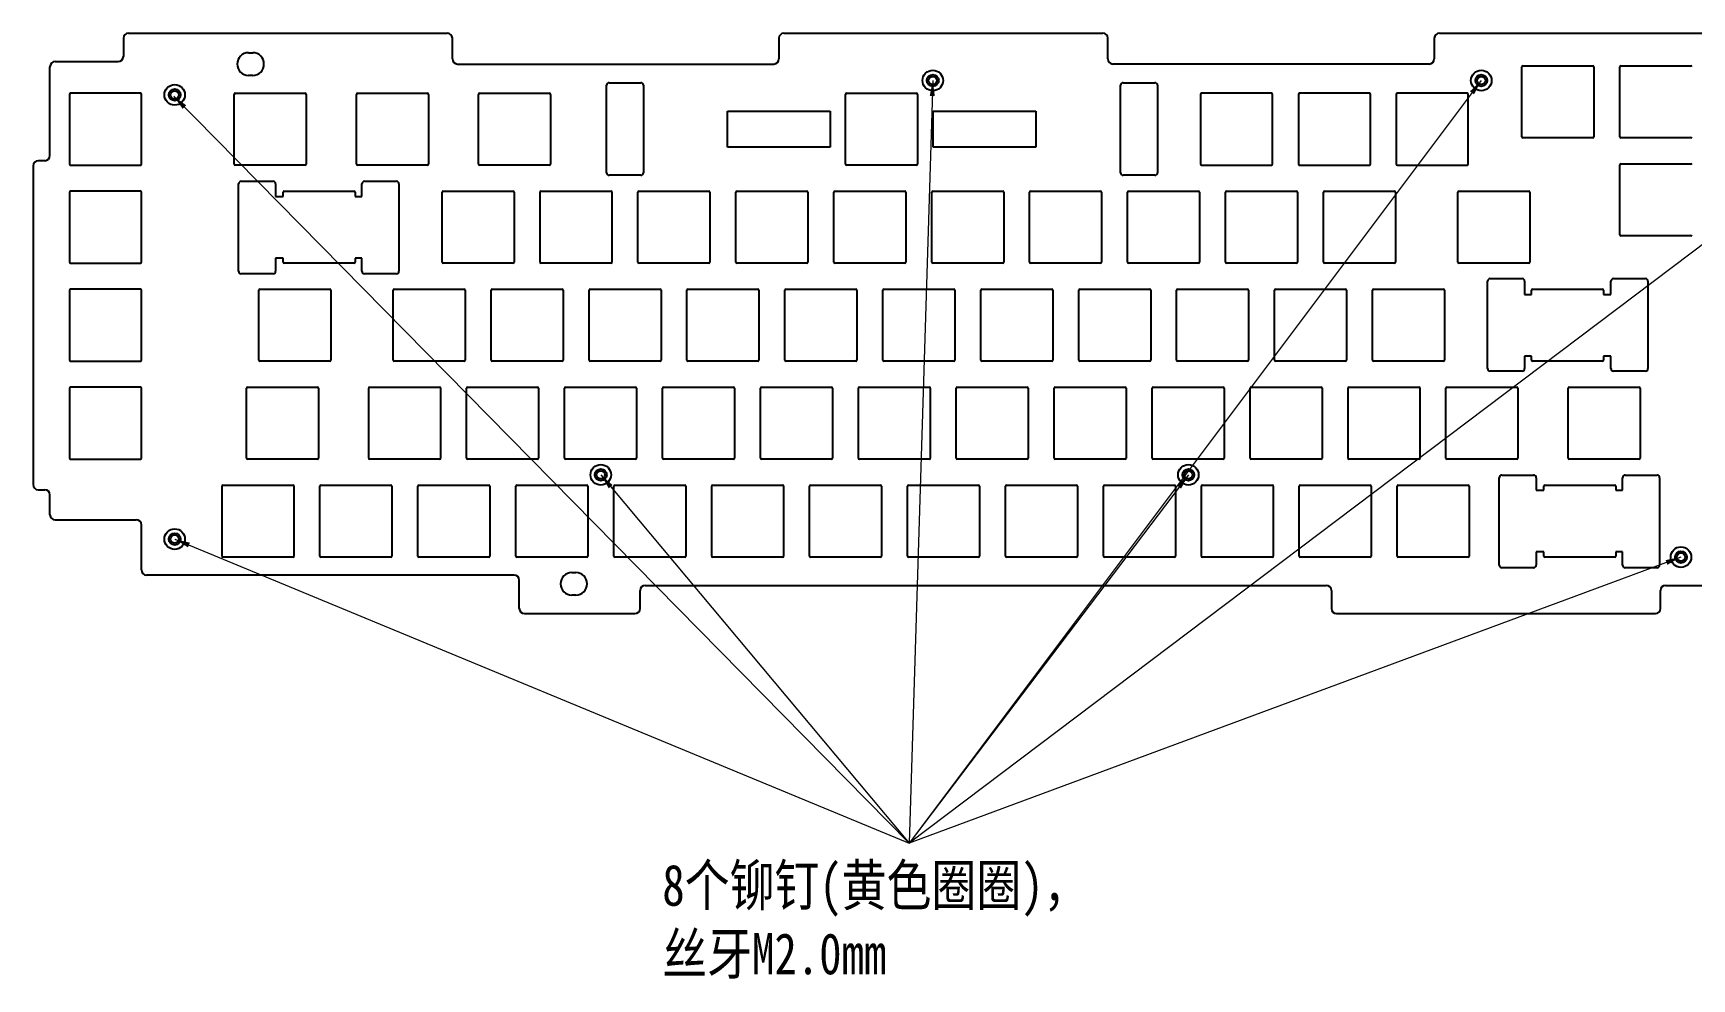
# Model space of a CAD drawing. Header units: inches. Extents: x -2421 to 103, y 702 to 2138.
# Drawn here: x -2405.8 to -2083.1, y 1721.3 to 1905.3 of the extents above; entities that cross this region are included whole.
import ezdxf

# ---------------------------------------------------------------- set-up
doc = ezdxf.new("R2010")
doc.units = ezdxf.units.IN
doc.header["$LTSCALE"] = 1.21
doc.header["$MEASUREMENT"] = 0
doc.layers.get('0').update_dxf_attribs({"linetype": 'CONTINUOUS'})
doc.styles.get("Standard").update_dxf_attribs({"font": 'txt', "width": 0.8})
doc.dimstyles.new('YanXiu', dxfattribs={"dimscale": 1.5, "dimtxt": 3, "dimasz": 2, "dimexe": 0.66, "dimexo": 0.66, "dimgap": 0.66, "dimtad": 0, "dimdsep": 46, "dimtxsty": 'STANDARD', "dimcen": 0, "dimclrd": 3, "dimclre": 6, "dimclrt": 3, "dimazin": 2, "dimtm": 1e-09, "dimtfac": 1, "dimtofl": 0, "dimtmove": 0, "dimatfit": 3, "dimfxl": 1, "dimlwd": 5, "dimlwe": 5, "dimarcsym": 0})

msp = doc.modelspace()

# ---------------------------------------------------------------- linework, layer by layer
at = {"color": 7, "linetype": 'Continuous'}
for p, q in [((-2388.223, 1904.251), (-2388.223, 1900.725)), ((-2387.223, 1905.251), (-2325.223, 1905.251)), ((-2324.223, 1900.251), (-2324.223, 1904.251)), ((-2260.723, 1904.251), (-2260.723, 1900.251)), ((-2259.723, 1905.251), (-2197.723, 1905.251)), ((-2196.723, 1900.251), (-2196.723, 1904.251)), ((-2133.223, 1904.251), (-2133.223, 1900.251)), ((-2132.223, 1905.251), (-2070.223, 1905.251)), ((-2363.873, 1901.451), (-2363.073, 1901.451)), ((-2402.509, 1881.456), (-2402.509, 1898.725)), ((-2401.509, 1899.725), (-2389.223, 1899.725)), ((-2323.223, 1899.251), (-2261.723, 1899.251)), ((-2134.223, 1899.251), (-2195.723, 1899.251)), ((-2116.175, 1885.096), (-2116.175, 1898.696)), ((-2115.975, 1898.896), (-2102.375, 1898.896)), ((-2102.175, 1898.696), (-2102.175, 1885.096)), ((-2097.125, 1885.096), (-2097.125, 1898.696)), ((-2096.925, 1898.896), (-2083.325, 1898.896)), ((-2363.073, 1897.051), (-2363.873, 1897.051)), ((-2294.254, 1878.115), (-2294.254, 1895.115)), ((-2293.754, 1895.615), (-2287.554, 1895.615)), ((-2287.054, 1895.115), (-2287.054, 1878.115)), ((-2194.254, 1878.115), (-2194.254, 1895.115)), ((-2193.754, 1895.615), (-2187.554, 1895.615)), ((-2187.054, 1895.115), (-2187.054, 1878.115)), ((-2398.709, 1893.356), (-2398.709, 1879.756)), ((-2384.909, 1893.556), (-2398.509, 1893.556)), ((-2384.709, 1879.756), (-2384.709, 1893.356)), ((-2366.667, 1879.756), (-2366.667, 1893.356)), ((-2366.467, 1893.556), (-2352.867, 1893.556)), ((-2352.667, 1893.356), (-2352.667, 1879.756)), ((-2342.902, 1879.756), (-2342.902, 1893.356)), ((-2342.702, 1893.556), (-2329.102, 1893.556)), ((-2328.902, 1893.356), (-2328.902, 1879.756)), ((-2319.137, 1879.756), (-2319.137, 1893.356)), ((-2318.937, 1893.556), (-2305.337, 1893.556)), ((-2305.137, 1893.356), (-2305.137, 1879.756)), ((-2247.732, 1879.756), (-2247.732, 1893.356)), ((-2247.532, 1893.556), (-2233.932, 1893.556)), ((-2233.732, 1893.356), (-2233.732, 1879.756)), ((-2178.707, 1893.356), (-2178.707, 1879.756)), ((-2164.907, 1893.556), (-2178.507, 1893.556)), ((-2164.707, 1879.756), (-2164.707, 1893.356)), ((-2159.657, 1893.356), (-2159.657, 1879.756)), ((-2145.857, 1893.556), (-2159.457, 1893.556)), ((-2145.657, 1879.756), (-2145.657, 1893.356)), ((-2140.607, 1893.356), (-2140.607, 1879.756)), ((-2126.807, 1893.556), (-2140.407, 1893.556)), ((-2126.607, 1879.756), (-2126.607, 1893.356)), ((-2270.732, 1883.056), (-2270.732, 1890.056)), ((-2270.732, 1890.056), (-2250.732, 1890.056)), ((-2250.732, 1890.056), (-2250.732, 1883.056)), ((-2230.732, 1883.056), (-2230.732, 1890.056)), ((-2230.732, 1890.056), (-2210.732, 1890.056)), ((-2210.732, 1890.056), (-2210.732, 1883.056)), ((-2102.375, 1884.896), (-2115.975, 1884.896)), ((-2083.325, 1884.896), (-2096.925, 1884.896)), ((-2250.732, 1883.056), (-2270.732, 1883.056)), ((-2210.732, 1883.056), (-2230.732, 1883.056)), ((-2405.773, 1879.456), (-2405.773, 1817.456)), ((-2403.509, 1880.456), (-2404.773, 1880.456)), ((-2398.509, 1879.556), (-2384.909, 1879.556)), ((-2352.867, 1879.556), (-2366.467, 1879.556)), ((-2329.102, 1879.556), (-2342.702, 1879.556)), ((-2305.337, 1879.556), (-2318.937, 1879.556)), ((-2233.932, 1879.556), (-2247.532, 1879.556)), ((-2178.507, 1879.556), (-2164.907, 1879.556)), ((-2159.457, 1879.556), (-2145.857, 1879.556)), ((-2140.407, 1879.556), (-2126.807, 1879.556)), ((-2097.125, 1866.046), (-2097.125, 1879.646)), ((-2096.925, 1879.846), (-2083.325, 1879.846)), ((-2365.815, 1858.948), (-2365.815, 1875.948)), ((-2365.315, 1876.448), (-2359.115, 1876.448)), ((-2358.615, 1875.948), (-2358.615, 1873.506)), ((-2341.815, 1873.506), (-2341.815, 1875.948)), ((-2341.315, 1876.448), (-2335.115, 1876.448)), ((-2334.615, 1875.948), (-2334.615, 1858.948)), ((-2287.554, 1877.615), (-2293.754, 1877.615)), ((-2187.554, 1877.615), (-2193.754, 1877.615)), ((-2398.709, 1874.306), (-2398.709, 1860.706)), ((-2384.909, 1874.506), (-2398.509, 1874.506)), ((-2384.709, 1860.706), (-2384.709, 1874.306)), ((-2358.615, 1873.506), (-2357.137, 1873.506)), ((-2357.137, 1873.506), (-2357.137, 1874.306)), ((-2356.937, 1874.506), (-2343.337, 1874.506)), ((-2343.137, 1874.306), (-2343.137, 1873.506)), ((-2343.137, 1873.506), (-2341.815, 1873.506)), ((-2326.232, 1860.706), (-2326.232, 1874.306)), ((-2326.032, 1874.506), (-2312.432, 1874.506)), ((-2312.232, 1874.306), (-2312.232, 1860.706)), ((-2307.182, 1860.706), (-2307.182, 1874.306)), ((-2306.982, 1874.506), (-2293.382, 1874.506)), ((-2293.182, 1874.306), (-2293.182, 1860.706)), ((-2288.132, 1860.706), (-2288.132, 1874.306)), ((-2287.932, 1874.506), (-2274.332, 1874.506)), ((-2274.132, 1874.306), (-2274.132, 1860.706)), ((-2269.082, 1860.706), (-2269.082, 1874.306)), ((-2268.882, 1874.506), (-2255.282, 1874.506)), ((-2255.082, 1874.306), (-2255.082, 1860.706)), ((-2250.032, 1860.706), (-2250.032, 1874.306)), ((-2249.832, 1874.506), (-2236.232, 1874.506)), ((-2236.032, 1874.306), (-2236.032, 1860.706)), ((-2230.982, 1860.706), (-2230.982, 1874.306)), ((-2230.782, 1874.506), (-2217.182, 1874.506)), ((-2216.982, 1874.306), (-2216.982, 1860.706)), ((-2211.932, 1860.706), (-2211.932, 1874.306)), ((-2211.732, 1874.506), (-2198.132, 1874.506)), ((-2197.932, 1874.306), (-2197.932, 1860.706)), ((-2192.882, 1860.706), (-2192.882, 1874.306)), ((-2192.682, 1874.506), (-2179.082, 1874.506)), ((-2178.882, 1874.306), (-2178.882, 1860.706)), ((-2173.832, 1860.706), (-2173.832, 1874.306)), ((-2173.632, 1874.506), (-2160.032, 1874.506)), ((-2159.832, 1874.306), (-2159.832, 1860.706)), ((-2154.782, 1860.706), (-2154.782, 1874.306)), ((-2154.582, 1874.506), (-2140.982, 1874.506)), ((-2140.782, 1874.306), (-2140.782, 1860.706)), ((-2128.632, 1860.706), (-2128.632, 1874.306)), ((-2128.432, 1874.506), (-2114.832, 1874.506)), ((-2114.632, 1874.306), (-2114.632, 1860.706)), ((-2083.325, 1865.846), (-2096.925, 1865.846)), ((-2398.509, 1860.506), (-2384.909, 1860.506)), ((-2358.615, 1861.506), (-2358.615, 1858.948)), ((-2357.137, 1861.506), (-2358.615, 1861.506)), ((-2357.137, 1860.706), (-2357.137, 1861.506)), ((-2343.337, 1860.506), (-2356.937, 1860.506)), ((-2343.137, 1861.506), (-2343.137, 1860.706)), ((-2341.815, 1861.506), (-2343.137, 1861.506)), ((-2341.815, 1858.948), (-2341.815, 1861.506)), ((-2312.432, 1860.506), (-2326.032, 1860.506)), ((-2293.382, 1860.506), (-2306.982, 1860.506)), ((-2274.332, 1860.506), (-2287.932, 1860.506)), ((-2255.282, 1860.506), (-2268.882, 1860.506)), ((-2236.232, 1860.506), (-2249.832, 1860.506)), ((-2217.182, 1860.506), (-2230.782, 1860.506)), ((-2198.132, 1860.506), (-2211.732, 1860.506)), ((-2179.082, 1860.506), (-2192.682, 1860.506)), ((-2160.032, 1860.506), (-2173.632, 1860.506)), ((-2140.982, 1860.506), (-2154.582, 1860.506)), ((-2114.832, 1860.506), (-2128.432, 1860.506)), ((-2398.709, 1855.256), (-2398.709, 1841.656)), ((-2384.909, 1855.456), (-2398.509, 1855.456)), ((-2384.709, 1841.656), (-2384.709, 1855.256)), ((-2359.115, 1858.448), (-2365.315, 1858.448)), ((-2361.887, 1841.656), (-2361.887, 1855.256)), ((-2361.687, 1855.456), (-2348.087, 1855.456)), ((-2347.887, 1855.256), (-2347.887, 1841.656)), ((-2335.115, 1858.448), (-2341.315, 1858.448)), ((-2335.742, 1841.656), (-2335.742, 1855.256)), ((-2335.542, 1855.456), (-2321.942, 1855.456)), ((-2321.742, 1855.256), (-2321.742, 1841.656)), ((-2316.692, 1841.656), (-2316.692, 1855.256)), ((-2316.492, 1855.456), (-2302.892, 1855.456)), ((-2302.692, 1855.256), (-2302.692, 1841.656)), ((-2297.642, 1841.656), (-2297.642, 1855.256)), ((-2297.442, 1855.456), (-2283.842, 1855.456)), ((-2283.642, 1855.256), (-2283.642, 1841.656)), ((-2278.592, 1841.656), (-2278.592, 1855.256)), ((-2278.392, 1855.456), (-2264.792, 1855.456)), ((-2264.592, 1855.256), (-2264.592, 1841.656)), ((-2259.542, 1841.656), (-2259.542, 1855.256)), ((-2259.342, 1855.456), (-2245.742, 1855.456)), ((-2245.542, 1855.256), (-2245.542, 1841.656)), ((-2240.492, 1841.656), (-2240.492, 1855.256)), ((-2240.292, 1855.456), (-2226.692, 1855.456)), ((-2226.492, 1855.256), (-2226.492, 1841.656)), ((-2221.442, 1841.656), (-2221.442, 1855.256)), ((-2221.242, 1855.456), (-2207.642, 1855.456)), ((-2207.442, 1855.256), (-2207.442, 1841.656)), ((-2202.392, 1841.656), (-2202.392, 1855.256)), ((-2202.192, 1855.456), (-2188.592, 1855.456)), ((-2188.392, 1855.256), (-2188.392, 1841.656)), ((-2183.342, 1841.656), (-2183.342, 1855.256)), ((-2183.142, 1855.456), (-2169.542, 1855.456)), ((-2169.342, 1855.256), (-2169.342, 1841.656)), ((-2164.292, 1841.656), (-2164.292, 1855.256)), ((-2164.092, 1855.456), (-2150.492, 1855.456)), ((-2150.292, 1855.256), (-2150.292, 1841.656)), ((-2145.242, 1841.656), (-2145.242, 1855.256)), ((-2145.042, 1855.456), (-2131.442, 1855.456)), ((-2131.242, 1855.256), (-2131.242, 1841.656)), ((-2122.854, 1840.015), (-2122.854, 1857.015)), ((-2122.354, 1857.515), (-2116.154, 1857.515)), ((-2115.654, 1857.015), (-2115.654, 1854.456)), ((-2114.332, 1854.456), (-2114.332, 1855.256)), ((-2114.132, 1855.456), (-2100.532, 1855.456)), ((-2100.332, 1855.256), (-2100.332, 1854.456)), ((-2098.854, 1854.456), (-2098.854, 1857.015)), ((-2098.354, 1857.515), (-2092.154, 1857.515)), ((-2091.654, 1857.015), (-2091.654, 1840.015)), ((-2115.654, 1854.456), (-2114.332, 1854.456)), ((-2100.332, 1854.456), (-2098.854, 1854.456)), ((-2114.332, 1842.456), (-2115.654, 1842.456)), ((-2115.654, 1842.456), (-2115.654, 1840.015)), ((-2114.332, 1841.656), (-2114.332, 1842.456)), ((-2098.854, 1842.456), (-2100.332, 1842.456)), ((-2100.332, 1842.456), (-2100.332, 1841.656)), ((-2098.854, 1840.015), (-2098.854, 1842.456)), ((-2398.509, 1841.456), (-2384.909, 1841.456)), ((-2348.087, 1841.456), (-2361.687, 1841.456)), ((-2321.942, 1841.456), (-2335.542, 1841.456)), ((-2302.892, 1841.456), (-2316.492, 1841.456)), ((-2283.842, 1841.456), (-2297.442, 1841.456)), ((-2264.792, 1841.456), (-2278.392, 1841.456)), ((-2245.742, 1841.456), (-2259.342, 1841.456)), ((-2226.692, 1841.456), (-2240.292, 1841.456)), ((-2207.642, 1841.456), (-2221.242, 1841.456)), ((-2188.592, 1841.456), (-2202.192, 1841.456)), ((-2169.542, 1841.456), (-2183.142, 1841.456)), ((-2150.492, 1841.456), (-2164.092, 1841.456)), ((-2131.442, 1841.456), (-2145.042, 1841.456)), ((-2116.154, 1839.515), (-2122.354, 1839.515)), ((-2100.532, 1841.456), (-2114.132, 1841.456)), ((-2092.154, 1839.515), (-2098.354, 1839.515)), ((-2398.709, 1836.206), (-2398.709, 1822.606)), ((-2384.909, 1836.406), (-2398.509, 1836.406)), ((-2384.709, 1822.606), (-2384.709, 1836.206)), ((-2364.272, 1822.606), (-2364.272, 1836.206)), ((-2364.072, 1836.406), (-2350.472, 1836.406)), ((-2350.272, 1836.206), (-2350.272, 1822.606)), ((-2340.507, 1822.606), (-2340.507, 1836.206)), ((-2340.307, 1836.406), (-2326.707, 1836.406)), ((-2326.507, 1836.206), (-2326.507, 1822.606)), ((-2321.457, 1822.606), (-2321.457, 1836.206)), ((-2321.257, 1836.406), (-2307.657, 1836.406)), ((-2307.457, 1836.206), (-2307.457, 1822.606)), ((-2302.407, 1822.606), (-2302.407, 1836.206)), ((-2302.207, 1836.406), (-2288.607, 1836.406)), ((-2288.407, 1836.206), (-2288.407, 1822.606)), ((-2283.357, 1822.606), (-2283.357, 1836.206)), ((-2283.157, 1836.406), (-2269.557, 1836.406)), ((-2269.357, 1836.206), (-2269.357, 1822.606)), ((-2264.307, 1822.606), (-2264.307, 1836.206)), ((-2264.107, 1836.406), (-2250.507, 1836.406)), ((-2250.307, 1836.206), (-2250.307, 1822.606)), ((-2245.257, 1822.606), (-2245.257, 1836.206)), ((-2245.057, 1836.406), (-2231.457, 1836.406)), ((-2231.257, 1836.206), (-2231.257, 1822.606)), ((-2226.207, 1822.606), (-2226.207, 1836.206)), ((-2226.007, 1836.406), (-2212.407, 1836.406)), ((-2212.207, 1836.206), (-2212.207, 1822.606)), ((-2207.157, 1822.606), (-2207.157, 1836.206)), ((-2206.957, 1836.406), (-2193.357, 1836.406)), ((-2193.157, 1836.206), (-2193.157, 1822.606)), ((-2188.107, 1822.606), (-2188.107, 1836.206)), ((-2187.907, 1836.406), (-2174.307, 1836.406)), ((-2174.107, 1836.206), (-2174.107, 1822.606)), ((-2169.057, 1822.606), (-2169.057, 1836.206)), ((-2168.857, 1836.406), (-2155.257, 1836.406)), ((-2155.057, 1836.206), (-2155.057, 1822.606)), ((-2150.007, 1822.606), (-2150.007, 1836.206)), ((-2149.807, 1836.406), (-2136.207, 1836.406)), ((-2136.007, 1836.206), (-2136.007, 1822.606)), ((-2130.957, 1822.606), (-2130.957, 1836.206)), ((-2130.757, 1836.406), (-2117.157, 1836.406)), ((-2116.957, 1836.206), (-2116.957, 1822.606)), ((-2107.187, 1822.606), (-2107.187, 1836.206)), ((-2106.987, 1836.406), (-2093.387, 1836.406)), ((-2093.187, 1836.206), (-2093.187, 1822.606)), ((-2398.509, 1822.406), (-2384.909, 1822.406)), ((-2350.472, 1822.406), (-2364.072, 1822.406)), ((-2326.707, 1822.406), (-2340.307, 1822.406)), ((-2307.657, 1822.406), (-2321.257, 1822.406)), ((-2288.607, 1822.406), (-2302.207, 1822.406)), ((-2269.557, 1822.406), (-2283.157, 1822.406)), ((-2250.507, 1822.406), (-2264.107, 1822.406)), ((-2231.457, 1822.406), (-2245.057, 1822.406)), ((-2212.407, 1822.406), (-2226.007, 1822.406)), ((-2193.357, 1822.406), (-2206.957, 1822.406)), ((-2174.307, 1822.406), (-2187.907, 1822.406)), ((-2155.257, 1822.406), (-2168.857, 1822.406)), ((-2136.207, 1822.406), (-2149.807, 1822.406)), ((-2117.157, 1822.406), (-2130.757, 1822.406)), ((-2093.387, 1822.406), (-2106.987, 1822.406)), ((-2369.037, 1803.556), (-2369.037, 1817.156)), ((-2368.837, 1817.356), (-2355.237, 1817.356)), ((-2355.037, 1817.156), (-2355.037, 1803.556)), ((-2349.987, 1803.556), (-2349.987, 1817.156)), ((-2349.787, 1817.356), (-2336.187, 1817.356)), ((-2335.987, 1817.156), (-2335.987, 1803.556)), ((-2330.937, 1803.556), (-2330.937, 1817.156)), ((-2330.737, 1817.356), (-2317.137, 1817.356)), ((-2316.937, 1817.156), (-2316.937, 1803.556)), ((-2311.887, 1803.556), (-2311.887, 1817.156)), ((-2311.687, 1817.356), (-2298.087, 1817.356)), ((-2297.887, 1817.156), (-2297.887, 1803.556)), ((-2292.837, 1803.556), (-2292.837, 1817.156)), ((-2292.637, 1817.356), (-2279.037, 1817.356)), ((-2278.837, 1817.156), (-2278.837, 1803.556)), ((-2273.787, 1803.556), (-2273.787, 1817.156)), ((-2273.587, 1817.356), (-2259.987, 1817.356)), ((-2259.787, 1817.156), (-2259.787, 1803.556)), ((-2254.737, 1803.556), (-2254.737, 1817.156)), ((-2254.537, 1817.356), (-2240.937, 1817.356)), ((-2240.737, 1817.156), (-2240.737, 1803.556)), ((-2235.687, 1803.556), (-2235.687, 1817.156)), ((-2235.487, 1817.356), (-2221.887, 1817.356)), ((-2221.687, 1817.156), (-2221.687, 1803.556)), ((-2216.637, 1803.556), (-2216.637, 1817.156)), ((-2216.437, 1817.356), (-2202.837, 1817.356)), ((-2202.637, 1817.156), (-2202.637, 1803.556)), ((-2197.587, 1803.556), (-2197.587, 1817.156)), ((-2197.387, 1817.356), (-2183.787, 1817.356)), ((-2183.587, 1817.156), (-2183.587, 1803.556)), ((-2178.537, 1803.556), (-2178.537, 1817.156)), ((-2178.337, 1817.356), (-2164.737, 1817.356)), ((-2164.537, 1817.156), (-2164.537, 1803.556)), ((-2159.487, 1803.556), (-2159.487, 1817.156)), ((-2159.287, 1817.356), (-2145.687, 1817.356)), ((-2145.487, 1817.156), (-2145.487, 1803.556)), ((-2140.437, 1803.556), (-2140.437, 1817.156)), ((-2140.237, 1817.356), (-2126.637, 1817.356)), ((-2126.437, 1817.156), (-2126.437, 1803.556)), ((-2120.595, 1801.798), (-2120.595, 1818.798)), ((-2120.095, 1819.298), (-2113.895, 1819.298)), ((-2113.395, 1818.798), (-2113.395, 1816.356)), ((-2111.917, 1816.356), (-2111.917, 1817.156)), ((-2111.717, 1817.356), (-2098.117, 1817.356)), ((-2097.917, 1817.156), (-2097.917, 1816.356)), ((-2096.595, 1816.356), (-2096.595, 1818.798)), ((-2096.095, 1819.298), (-2089.895, 1819.298)), ((-2089.395, 1818.798), (-2089.395, 1801.798)), ((-2404.773, 1816.456), (-2403.509, 1816.456)), ((-2402.509, 1811.606), (-2402.509, 1815.456)), ((-2113.395, 1816.356), (-2111.917, 1816.356)), ((-2097.917, 1816.356), (-2096.595, 1816.356)), ((-2401.509, 1810.606), (-2385.709, 1810.606)), ((-2384.709, 1800.856), (-2384.709, 1809.606)), ((-2111.917, 1804.356), (-2113.395, 1804.356)), ((-2113.395, 1804.356), (-2113.395, 1801.798)), ((-2111.917, 1803.556), (-2111.917, 1804.356)), ((-2096.595, 1804.356), (-2097.917, 1804.356)), ((-2097.917, 1804.356), (-2097.917, 1803.556)), ((-2096.595, 1801.798), (-2096.595, 1804.356)), ((-2355.237, 1803.356), (-2368.837, 1803.356)), ((-2336.187, 1803.356), (-2349.787, 1803.356)), ((-2317.137, 1803.356), (-2330.737, 1803.356)), ((-2298.087, 1803.356), (-2311.687, 1803.356)), ((-2279.037, 1803.356), (-2292.637, 1803.356)), ((-2259.987, 1803.356), (-2273.587, 1803.356)), ((-2240.937, 1803.356), (-2254.537, 1803.356)), ((-2221.887, 1803.356), (-2235.487, 1803.356)), ((-2202.837, 1803.356), (-2216.437, 1803.356)), ((-2183.787, 1803.356), (-2197.387, 1803.356)), ((-2164.737, 1803.356), (-2178.337, 1803.356)), ((-2145.687, 1803.356), (-2159.287, 1803.356)), ((-2126.637, 1803.356), (-2140.237, 1803.356)), ((-2113.895, 1801.298), (-2120.095, 1801.298)), ((-2098.117, 1803.356), (-2111.717, 1803.356)), ((-2089.895, 1801.298), (-2096.095, 1801.298)), ((-2312.206, 1799.856), (-2383.709, 1799.856)), ((-2311.206, 1793.356), (-2311.206, 1798.856)), ((-2301.006, 1800.356), (-2300.206, 1800.356)), ((-2286.706, 1797.856), (-2154.223, 1797.856)), ((-2088.223, 1797.856), (-2055.737, 1797.856)), ((-2300.206, 1795.956), (-2301.006, 1795.956)), ((-2287.706, 1793.356), (-2287.706, 1796.856)), ((-2153.223, 1796.856), (-2153.223, 1793.356)), ((-2089.223, 1793.356), (-2089.223, 1796.856)), ((-2310.206, 1792.356), (-2288.706, 1792.356)), ((-2152.223, 1792.356), (-2090.223, 1792.356))]:
    msp.add_line(p, q, dxfattribs=at)
at = {"color": 2, "linetype": 'Continuous'}
for centre, radius in [((-2230.782, 1896.051), 2), ((-2230.782, 1896.051), 1.15), ((-2124.082, 1896.051), 2), ((-2124.082, 1896.051), 1.15), ((-2378.241, 1893.251), 2), ((-2378.241, 1893.251), 1.15), ((-2378.241, 1893.251), 0.8), ((-2230.782, 1896.051), 0.8), ((-2124.082, 1896.051), 0.8), ((-2295.362, 1819.356), 2), ((-2295.362, 1819.356), 1.15), ((-2295.362, 1819.356), 0.8), ((-2181.062, 1819.356), 2), ((-2181.062, 1819.356), 1.15), ((-2181.062, 1819.356), 0.8), ((-2378.241, 1806.856), 2), ((-2378.241, 1806.856), 1.15), ((-2378.241, 1806.856), 0.8), ((-2085.237, 1803.356), 2), ((-2085.237, 1803.356), 1.15), ((-2085.237, 1803.356), 0.8)]:
    msp.add_circle(centre, radius, dxfattribs=at)
at = {"color": 7, "linetype": 'Continuous'}
for centre, radius, start, end in [((-2387.223, 1904.251), 1, 90, 180), ((-2325.223, 1904.251), 1, 0, 90), ((-2259.723, 1904.251), 1, 90, 180), ((-2197.723, 1904.251), 1, 0, 90), ((-2132.223, 1904.251), 1, 90, 180), ((-2389.223, 1900.725), 1, 270, 0), ((-2363.873, 1899.251), 2.2, 90, 270), ((-2363.073, 1899.251), 2.2, 270, 90), ((-2401.509, 1898.725), 1, 90, 180), ((-2323.223, 1900.251), 1, 180, 270), ((-2261.723, 1900.251), 1, 270, 0), ((-2195.723, 1900.251), 1, 180, 270), ((-2134.223, 1900.251), 1, 270, 0), ((-2115.975, 1898.696), 0.2, 90, 180), ((-2102.375, 1898.696), 0.2, 0, 90), ((-2096.925, 1898.696), 0.2, 90, 180), ((-2083.325, 1898.696), 0.2, 0, 90), ((-2293.754, 1895.115), 0.5, 90, 180), ((-2287.554, 1895.115), 0.5, 0, 90), ((-2193.754, 1895.115), 0.5, 90, 180), ((-2187.554, 1895.115), 0.5, 0, 90), ((-2398.509, 1893.356), 0.2, 90, 180), ((-2384.909, 1893.356), 0.2, 0, 90), ((-2366.467, 1893.356), 0.2, 90, 180), ((-2352.867, 1893.356), 0.2, 0, 90), ((-2342.702, 1893.356), 0.2, 90, 180), ((-2329.102, 1893.356), 0.2, 0, 90), ((-2318.937, 1893.356), 0.2, 90, 180), ((-2305.337, 1893.356), 0.2, 0, 90), ((-2247.532, 1893.356), 0.2, 90, 180), ((-2233.932, 1893.356), 0.2, 0, 90), ((-2178.507, 1893.356), 0.2, 90, 180), ((-2164.907, 1893.356), 0.2, 0, 90), ((-2159.457, 1893.356), 0.2, 90, 180), ((-2145.857, 1893.356), 0.2, 0, 90), ((-2140.407, 1893.356), 0.2, 90, 180), ((-2126.807, 1893.356), 0.2, 0, 90), ((-2115.975, 1885.096), 0.2, 180, 270), ((-2102.375, 1885.096), 0.2, 270, 0), ((-2096.925, 1885.096), 0.2, 180, 270), ((-2083.325, 1885.096), 0.2, 270, 0), ((-2403.509, 1881.456), 1, 270, 0), ((-2404.773, 1879.456), 1, 90, 180), ((-2398.509, 1879.756), 0.2, 180, 270), ((-2384.909, 1879.756), 0.2, 270, 0), ((-2366.467, 1879.756), 0.2, 180, 270), ((-2352.867, 1879.756), 0.2, 270, 0), ((-2342.702, 1879.756), 0.2, 180, 270), ((-2329.102, 1879.756), 0.2, 270, 0), ((-2318.937, 1879.756), 0.2, 180, 270), ((-2305.337, 1879.756), 0.2, 270, 0), ((-2293.754, 1878.115), 0.5, 180, 270), ((-2287.554, 1878.115), 0.5, 270, 0), ((-2247.532, 1879.756), 0.2, 180, 270), ((-2233.932, 1879.756), 0.2, 270, 0), ((-2193.754, 1878.115), 0.5, 180, 270), ((-2187.554, 1878.115), 0.5, 270, 0), ((-2178.507, 1879.756), 0.2, 180, 270), ((-2164.907, 1879.756), 0.2, 270, 360), ((-2159.457, 1879.756), 0.2, 180, 270), ((-2145.857, 1879.756), 0.2, 270, 360), ((-2140.407, 1879.756), 0.2, 180, 270), ((-2126.807, 1879.756), 0.2, 270, 360), ((-2096.925, 1879.646), 0.2, 90, 180), ((-2083.325, 1879.646), 0.2, 0, 90), ((-2365.315, 1875.948), 0.5, 90, 180), ((-2359.115, 1875.948), 0.5, 0, 90), ((-2341.315, 1875.948), 0.5, 90, 180), ((-2335.115, 1875.948), 0.5, 0, 90), ((-2398.509, 1874.306), 0.2, 90, 180), ((-2384.909, 1874.306), 0.2, 0, 90), ((-2356.937, 1874.306), 0.2, 90, 180), ((-2343.337, 1874.306), 0.2, 0, 90), ((-2326.032, 1874.306), 0.2, 90, 180), ((-2312.432, 1874.306), 0.2, 0, 90), ((-2306.982, 1874.306), 0.2, 90, 180), ((-2293.382, 1874.306), 0.2, 0, 90), ((-2287.932, 1874.306), 0.2, 90, 180), ((-2274.332, 1874.306), 0.2, 0, 90), ((-2268.882, 1874.306), 0.2, 90, 180), ((-2255.282, 1874.306), 0.2, 0, 90), ((-2249.832, 1874.306), 0.2, 90, 180), ((-2236.232, 1874.306), 0.2, 0, 90), ((-2230.782, 1874.306), 0.2, 90, 180), ((-2217.182, 1874.306), 0.2, 0, 90), ((-2211.732, 1874.306), 0.2, 90, 180), ((-2198.132, 1874.306), 0.2, 0, 90), ((-2192.682, 1874.306), 0.2, 90, 180), ((-2179.082, 1874.306), 0.2, 0, 90), ((-2173.632, 1874.306), 0.2, 90, 180), ((-2160.032, 1874.306), 0.2, 0, 90), ((-2154.582, 1874.306), 0.2, 90, 180), ((-2140.982, 1874.306), 0.2, 0, 90), ((-2128.432, 1874.306), 0.2, 90, 180), ((-2114.832, 1874.306), 0.2, 0, 90), ((-2096.925, 1866.046), 0.2, 180, 270), ((-2083.325, 1866.046), 0.2, 270, 0), ((-2398.509, 1860.706), 0.2, 180, 270), ((-2384.909, 1860.706), 0.2, 270, 0), ((-2365.315, 1858.948), 0.5, 180, 270), ((-2359.115, 1858.948), 0.5, 270, 0), ((-2356.937, 1860.706), 0.2, 180, 270), ((-2343.337, 1860.706), 0.2, 270, 0), ((-2341.315, 1858.948), 0.5, 180, 270), ((-2335.115, 1858.948), 0.5, 270, 0), ((-2326.032, 1860.706), 0.2, 180, 270), ((-2312.432, 1860.706), 0.2, 270, 0), ((-2306.982, 1860.706), 0.2, 180, 270), ((-2293.382, 1860.706), 0.2, 270, 0), ((-2287.932, 1860.706), 0.2, 180, 270), ((-2274.332, 1860.706), 0.2, 270, 0), ((-2268.882, 1860.706), 0.2, 180, 270), ((-2255.282, 1860.706), 0.2, 270, 0), ((-2249.832, 1860.706), 0.2, 180, 270), ((-2236.232, 1860.706), 0.2, 270, 0), ((-2230.782, 1860.706), 0.2, 180, 270), ((-2217.182, 1860.706), 0.2, 270, 0), ((-2211.732, 1860.706), 0.2, 180, 270), ((-2198.132, 1860.706), 0.2, 270, 0), ((-2192.682, 1860.706), 0.2, 180, 270), ((-2179.082, 1860.706), 0.2, 270, 0), ((-2173.632, 1860.706), 0.2, 180, 270), ((-2160.032, 1860.706), 0.2, 270, 0), ((-2154.582, 1860.706), 0.2, 180, 270), ((-2140.982, 1860.706), 0.2, 270, 0), ((-2128.432, 1860.706), 0.2, 180, 270), ((-2114.832, 1860.706), 0.2, 270, 0), ((-2398.509, 1855.256), 0.2, 90, 180), ((-2384.909, 1855.256), 0.2, 0, 90), ((-2361.687, 1855.256), 0.2, 90, 180), ((-2348.087, 1855.256), 0.2, 0, 90), ((-2335.542, 1855.256), 0.2, 90, 180), ((-2321.942, 1855.256), 0.2, 0, 90), ((-2316.492, 1855.256), 0.2, 90, 180), ((-2302.892, 1855.256), 0.2, 0, 90), ((-2297.442, 1855.256), 0.2, 90, 180), ((-2283.842, 1855.256), 0.2, 0, 90), ((-2278.392, 1855.256), 0.2, 90, 180), ((-2264.792, 1855.256), 0.2, 0, 90), ((-2259.342, 1855.256), 0.2, 90, 180), ((-2245.742, 1855.256), 0.2, 0, 90), ((-2240.292, 1855.256), 0.2, 90, 180), ((-2226.692, 1855.256), 0.2, 0, 90), ((-2221.242, 1855.256), 0.2, 90, 180), ((-2207.642, 1855.256), 0.2, 0, 90), ((-2202.192, 1855.256), 0.2, 90, 180), ((-2188.592, 1855.256), 0.2, 0, 90), ((-2183.142, 1855.256), 0.2, 90, 180), ((-2169.542, 1855.256), 0.2, 0, 90), ((-2164.092, 1855.256), 0.2, 90, 180), ((-2150.492, 1855.256), 0.2, 0, 90), ((-2145.042, 1855.256), 0.2, 90, 180), ((-2131.442, 1855.256), 0.2, 0, 90), ((-2122.354, 1857.015), 0.5, 90, 180), ((-2116.154, 1857.015), 0.5, 0, 90), ((-2114.132, 1855.256), 0.2, 90, 180), ((-2100.532, 1855.256), 0.2, 0, 90), ((-2098.354, 1857.015), 0.5, 90, 180), ((-2092.154, 1857.015), 0.5, 0, 90), ((-2398.509, 1841.656), 0.2, 180, 270), ((-2384.909, 1841.656), 0.2, 270, 0), ((-2361.687, 1841.656), 0.2, 180, 270), ((-2348.087, 1841.656), 0.2, 270, 0), ((-2335.542, 1841.656), 0.2, 180, 270), ((-2321.942, 1841.656), 0.2, 270, 0), ((-2316.492, 1841.656), 0.2, 180, 270), ((-2302.892, 1841.656), 0.2, 270, 0), ((-2297.442, 1841.656), 0.2, 180, 270), ((-2283.842, 1841.656), 0.2, 270, 0), ((-2278.392, 1841.656), 0.2, 180, 270), ((-2264.792, 1841.656), 0.2, 270, 0), ((-2259.342, 1841.656), 0.2, 180, 270), ((-2245.742, 1841.656), 0.2, 270, 0), ((-2240.292, 1841.656), 0.2, 180, 270), ((-2226.692, 1841.656), 0.2, 270, 0), ((-2221.242, 1841.656), 0.2, 180, 270), ((-2207.642, 1841.656), 0.2, 270, 0), ((-2202.192, 1841.656), 0.2, 180, 270), ((-2188.592, 1841.656), 0.2, 270, 360), ((-2183.142, 1841.656), 0.2, 180, 270), ((-2169.542, 1841.656), 0.2, 270, 360), ((-2164.092, 1841.656), 0.2, 180, 270), ((-2150.492, 1841.656), 0.2, 270, 0), ((-2145.042, 1841.656), 0.2, 180, 270), ((-2131.442, 1841.656), 0.2, 270, 360), ((-2122.354, 1840.015), 0.5, 180, 270), ((-2116.154, 1840.015), 0.5, 270, 0), ((-2114.132, 1841.656), 0.2, 180, 270), ((-2100.532, 1841.656), 0.2, 270, 0), ((-2098.354, 1840.015), 0.5, 180, 270), ((-2092.154, 1840.015), 0.5, 270, 0), ((-2398.509, 1836.206), 0.2, 90, 180), ((-2384.909, 1836.206), 0.2, 0, 90), ((-2364.072, 1836.206), 0.2, 90, 180), ((-2350.472, 1836.206), 0.2, 0, 90), ((-2340.307, 1836.206), 0.2, 90, 180), ((-2326.707, 1836.206), 0.2, 0, 90), ((-2321.257, 1836.206), 0.2, 90, 180), ((-2307.657, 1836.206), 0.2, 0, 90), ((-2302.207, 1836.206), 0.2, 90, 180), ((-2288.607, 1836.206), 0.2, 0, 90), ((-2283.157, 1836.206), 0.2, 90, 180), ((-2269.557, 1836.206), 0.2, 0, 90), ((-2264.107, 1836.206), 0.2, 90, 180), ((-2250.507, 1836.206), 0.2, 0, 90), ((-2245.057, 1836.206), 0.2, 90, 180), ((-2231.457, 1836.206), 0.2, 0, 90), ((-2226.007, 1836.206), 0.2, 90, 180), ((-2212.407, 1836.206), 0.2, 0, 90), ((-2206.957, 1836.206), 0.2, 90, 180), ((-2193.357, 1836.206), 0.2, 0, 90), ((-2187.907, 1836.206), 0.2, 90, 180), ((-2174.307, 1836.206), 0.2, 0, 90), ((-2168.857, 1836.206), 0.2, 90, 180), ((-2155.257, 1836.206), 0.2, 0, 90), ((-2149.807, 1836.206), 0.2, 90, 180), ((-2136.207, 1836.206), 0.2, 0, 90), ((-2130.757, 1836.206), 0.2, 90, 180), ((-2117.157, 1836.206), 0.2, 0, 90), ((-2106.987, 1836.206), 0.2, 90, 180), ((-2093.387, 1836.206), 0.2, 0, 90), ((-2398.509, 1822.606), 0.2, 180, 270), ((-2384.909, 1822.606), 0.2, 270, 0), ((-2364.072, 1822.606), 0.2, 180, 270), ((-2350.472, 1822.606), 0.2, 270, 0), ((-2340.307, 1822.606), 0.2, 180, 270), ((-2326.707, 1822.606), 0.2, 270, 0), ((-2321.257, 1822.606), 0.2, 180, 270), ((-2307.657, 1822.606), 0.2, 270, 0), ((-2302.207, 1822.606), 0.2, 180, 270), ((-2288.607, 1822.606), 0.2, 270, 0), ((-2283.157, 1822.606), 0.2, 180, 270), ((-2269.557, 1822.606), 0.2, 270, 0), ((-2264.107, 1822.606), 0.2, 180, 270), ((-2250.507, 1822.606), 0.2, 270, 0), ((-2245.057, 1822.606), 0.2, 180, 270), ((-2231.457, 1822.606), 0.2, 270, 0), ((-2226.007, 1822.606), 0.2, 180, 270), ((-2212.407, 1822.606), 0.2, 270, 0), ((-2206.957, 1822.606), 0.2, 180, 270), ((-2193.357, 1822.606), 0.2, 270, 0), ((-2187.907, 1822.606), 0.2, 180, 270), ((-2174.307, 1822.606), 0.2, 270, 0), ((-2168.857, 1822.606), 0.2, 180, 270), ((-2155.257, 1822.606), 0.2, 270, 0), ((-2149.807, 1822.606), 0.2, 180, 270), ((-2136.207, 1822.606), 0.2, 270, 0), ((-2130.757, 1822.606), 0.2, 180, 270), ((-2117.157, 1822.606), 0.2, 270, 0), ((-2106.987, 1822.606), 0.2, 180, 270), ((-2093.387, 1822.606), 0.2, 270, 0), ((-2404.773, 1817.456), 1, 180, 270), ((-2368.837, 1817.156), 0.2, 90, 180), ((-2355.237, 1817.156), 0.2, 0, 90), ((-2349.787, 1817.156), 0.2, 90, 180), ((-2336.187, 1817.156), 0.2, 0, 90), ((-2330.737, 1817.156), 0.2, 90, 180), ((-2317.137, 1817.156), 0.2, 0, 90), ((-2311.687, 1817.156), 0.2, 90, 180), ((-2298.087, 1817.156), 0.2, 0, 90), ((-2292.637, 1817.156), 0.2, 90, 180), ((-2279.037, 1817.156), 0.2, 0, 90), ((-2273.587, 1817.156), 0.2, 90, 180), ((-2259.987, 1817.156), 0.2, 0, 90), ((-2254.537, 1817.156), 0.2, 90, 180), ((-2240.937, 1817.156), 0.2, 0, 90), ((-2235.487, 1817.156), 0.2, 90, 180), ((-2221.887, 1817.156), 0.2, 0, 90), ((-2216.437, 1817.156), 0.2, 90, 180), ((-2202.837, 1817.156), 0.2, 0, 90), ((-2197.387, 1817.156), 0.2, 90, 180), ((-2183.787, 1817.156), 0.2, 0, 90), ((-2178.337, 1817.156), 0.2, 90, 180), ((-2164.737, 1817.156), 0.2, 0, 90), ((-2159.287, 1817.156), 0.2, 90, 180), ((-2145.687, 1817.156), 0.2, 0, 90), ((-2140.237, 1817.156), 0.2, 90, 180), ((-2126.637, 1817.156), 0.2, 0, 90), ((-2120.095, 1818.798), 0.5, 90, 180), ((-2113.895, 1818.798), 0.5, 0, 90), ((-2111.717, 1817.156), 0.2, 90, 180), ((-2098.117, 1817.156), 0.2, 0, 90), ((-2096.095, 1818.798), 0.5, 90, 180), ((-2089.895, 1818.798), 0.5, 0, 90), ((-2403.509, 1815.456), 1, 0, 90), ((-2401.509, 1811.606), 1, 180, 270), ((-2385.709, 1809.606), 1, 0, 90), ((-2383.709, 1800.856), 1, 180, 270), ((-2368.837, 1803.556), 0.2, 180, 270), ((-2355.237, 1803.556), 0.2, 270, 0), ((-2349.787, 1803.556), 0.2, 180, 270), ((-2336.187, 1803.556), 0.2, 270, 0), ((-2330.737, 1803.556), 0.2, 180, 270), ((-2317.137, 1803.556), 0.2, 270, 0), ((-2311.687, 1803.556), 0.2, 180, 270), ((-2298.087, 1803.556), 0.2, 270, 0), ((-2292.637, 1803.556), 0.2, 180, 270), ((-2279.037, 1803.556), 0.2, 270, 0), ((-2273.587, 1803.556), 0.2, 180, 270), ((-2259.987, 1803.556), 0.2, 270, 0), ((-2254.537, 1803.556), 0.2, 180, 270), ((-2240.937, 1803.556), 0.2, 270, 0), ((-2235.487, 1803.556), 0.2, 180, 270), ((-2221.887, 1803.556), 0.2, 270, 0), ((-2216.437, 1803.556), 0.2, 180, 270), ((-2202.837, 1803.556), 0.2, 270, 0), ((-2197.387, 1803.556), 0.2, 180, 270), ((-2183.787, 1803.556), 0.2, 270, 0), ((-2178.337, 1803.556), 0.2, 180, 270), ((-2164.737, 1803.556), 0.2, 270, 0), ((-2159.287, 1803.556), 0.2, 180, 270), ((-2145.687, 1803.556), 0.2, 270, 0), ((-2140.237, 1803.556), 0.2, 180, 270), ((-2126.637, 1803.556), 0.2, 270, 0), ((-2120.095, 1801.798), 0.5, 180, 270), ((-2113.895, 1801.798), 0.5, 270, 0), ((-2111.717, 1803.556), 0.2, 180, 270), ((-2098.117, 1803.556), 0.2, 270, 0), ((-2096.095, 1801.798), 0.5, 180, 270), ((-2089.895, 1801.798), 0.5, 270, 0), ((-2312.206, 1798.856), 1, 0, 90), ((-2301.006, 1798.156), 2.2, 90, 270), ((-2300.206, 1798.156), 2.2, 270, 90), ((-2286.706, 1796.856), 1, 90, 180), ((-2154.223, 1796.856), 1, 0, 90), ((-2088.223, 1796.856), 1, 90, 180), ((-2310.206, 1793.356), 1, 180, 270), ((-2288.706, 1793.356), 1, 270, 0), ((-2152.223, 1793.356), 1, 180, 270), ((-2090.223, 1793.356), 1, 270, 0)]:
    msp.add_arc(centre, radius, start, end, dxfattribs=at)

# ---------------------------------------------------------------- texts
at = {"insert": (-2283.393, 1743.557), "char_height": 5, "width": 87.7745, "attachment_point": 1}
msp.add_mtext('{\\fSimSun|b0|i0|c134|p2;\\H1.6x;\\C1;8个铆钉(黄色圈圈)，丝牙M2.0mm}', dxfattribs=at)

# ---------------------------------------------------------------- leaders
for points in [[(-2124.082, 1896.051), (-2235.388, 1747.69)], [(-2230.782, 1896.051), (-2235.388, 1747.69)], [(-2378.442, 1893.006), (-2235.388, 1747.69)], [(-2059.737, 1880.251), (-2235.388, 1747.69)], [(-2295.362, 1819.356), (-2235.388, 1747.69)], [(-2181.062, 1819.356), (-2235.388, 1747.69)], [(-2378.241, 1806.856), (-2235.388, 1747.69)], [(-2085.237, 1803.356), (-2235.388, 1747.69)]]:
    msp.add_leader(points, dimstyle='YanXiu', override={"dimgap": 0.66, "dimtad": 0})

doc.saveas('drawing.dxf')
